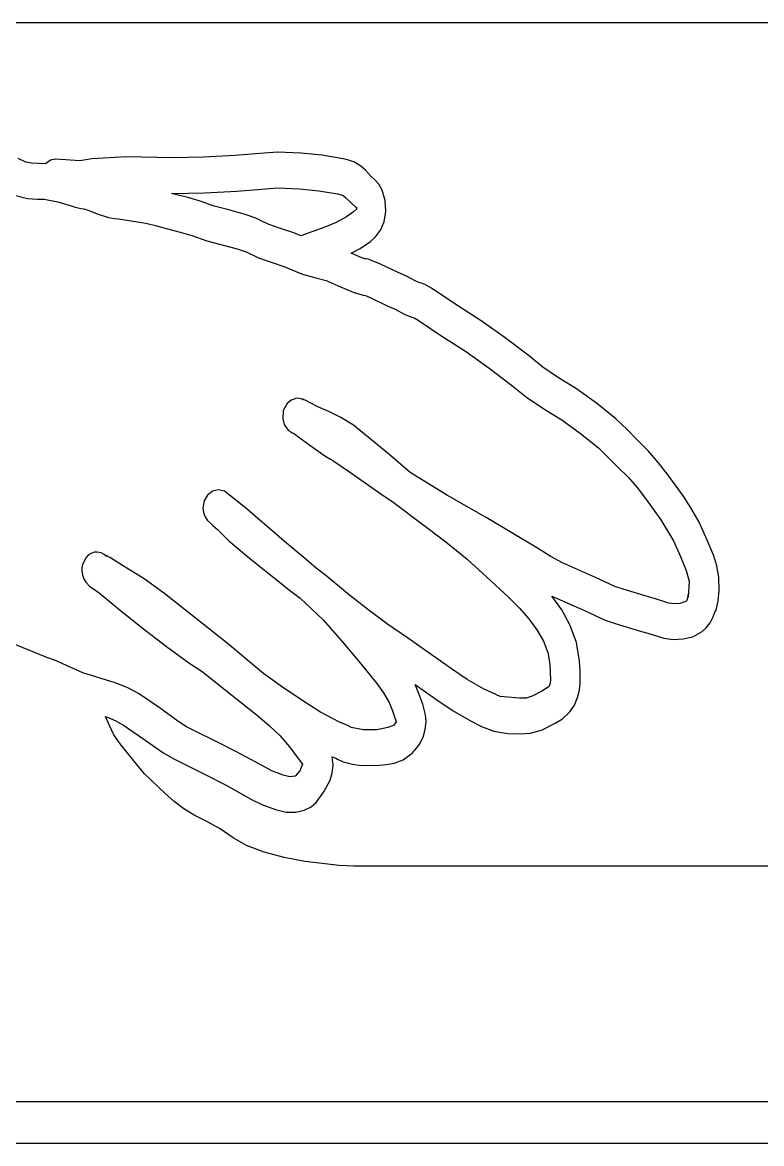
# Model space of a CAD drawing. Extents: x 2 to 598, y 1588 to 7998.
# Drawn here: x 184.3 to 293.1, y 3684.6 to 3849.7 of the extents above; entities that cross this region are included whole.
import ezdxf

# ---------------------------------------------------------------- set-up
doc = ezdxf.new("R2010")
doc.units = 0

msp = doc.modelspace()

# ---------------------------------------------------------------- linework, layer by layer
at = {"layer": 'Calque 1'}
for p, q in [((221.84382, 3830.5517), (218.60524, 3830.3093)), ((225.34437, 3830.3915), (221.84382, 3830.5517)), ((228.402742, 3830.111775), (225.34437, 3830.3915)), ((184.82954, 3829.1141), (183.68542, 3829.6236)), ((185.66463, 3828.9246), (184.82954, 3829.1141)), ((187.73375, 3828.8666), (185.66463, 3828.9246)), ((188.438935, 3829.370047), (187.73375, 3828.8666)), ((189.24994, 3829.5295), (188.438935, 3829.370047)), ((192.77789, 3829.2809), (189.24994, 3829.5295)), ((194.54884, 3829.561), (192.77789, 3829.2809)), ((199.67151, 3829.8783), (194.54884, 3829.561)), ((206.3171, 3829.7305), (199.67151, 3829.8783)), ((210.969562, 3829.806525), (206.3171, 3829.7305)), ((215.64523, 3830.0483), (210.969562, 3829.806525)), ((218.60524, 3830.3093), (215.64523, 3830.0483)), ((231.53676, 3829.5637), (228.402742, 3830.111775)), ((232.185327, 3829.435687), (231.53676, 3829.5637)), ((233.2054, 3829.0778), (232.185327, 3829.435687)), ((234.141081, 3828.513333), (233.2054, 3829.0778)), ((234.820422, 3827.917787), (234.141081, 3828.513333)), ((235.57113, 3827.0646), (234.820422, 3827.917787)), ((236.20727, 3826.5018), (235.57113, 3827.0646)), ((236.759585, 3825.841187), (236.20727, 3826.5018)), ((237.26303, 3824.9639), (236.759585, 3825.841187)), ((183.35202, 3824.1677), (185.06613, 3823.7227)), ((206.31271, 3824.48), (211.118544, 3824.559)), ((206.64913, 3824.382), (206.31271, 3824.48)), ((208.4733, 3823.9309), (206.64913, 3824.382)), ((208.86139, 3823.8183), (208.4733, 3823.9309)), ((210.45769, 3823.3558), (208.86139, 3823.8183)), ((211.118544, 3824.559), (215.88009, 3824.8051)), ((215.88009, 3824.8051), (218.93417, 3825.0734)), ((218.93417, 3825.0734), (221.88179, 3825.3012)), ((221.88179, 3825.3012), (221.88077, 3825.2998)), ((221.88077, 3825.2998), (225.09762, 3825.1473)), ((225.09762, 3825.1473), (227.946514, 3824.886237)), ((227.946514, 3824.886237), (230.68953, 3824.4094)), ((230.68953, 3824.4094), (231.57422, 3824.2)), ((231.57422, 3824.2), (231.586212, 3824.144478)), ((231.586212, 3824.144478), (231.850229, 3823.88325)), ((231.850229, 3823.88325), (232.79844, 3822.9857)), ((237.723652, 3823.427472), (237.26303, 3824.9639)), ((185.06613, 3823.7227), (186.547928, 3823.620775)), ((186.547928, 3823.620775), (187.53678, 3823.6267)), ((187.53678, 3823.6267), (189.55423, 3823.2619)), ((189.55423, 3823.2619), (191.85435, 3822.5534)), ((191.85435, 3822.5534), (191.9577, 3822.5214)), ((191.9577, 3822.5214), (192.90957, 3822.2882)), ((192.90957, 3822.2882), (193.37777, 3822.2252)), ((193.37777, 3822.2252), (193.356448, 3822.217812)), ((193.356448, 3822.217812), (193.99943, 3822.0011)), ((212.52061, 3822.5935), (210.45769, 3823.3558)), ((214.6971, 3822.051325), (212.52061, 3822.5935)), ((232.79844, 3822.9857), (233.40616, 3822.4477)), ((233.52552, 3822.2146), (233.0485, 3821.763875)), ((233.40616, 3822.4477), (233.55602, 3822.2146)), ((233.55602, 3822.2146), (233.52552, 3822.2146)), ((237.818057, 3821.8275), (237.723652, 3823.427472)), ((193.99943, 3822.0011), (195.30064, 3821.509)), ((195.30064, 3821.509), (196.98632, 3820.955)), ((196.98632, 3820.955), (197.89584, 3820.7965)), ((197.89584, 3820.7965), (198.44981, 3820.7445)), ((198.44981, 3820.7445), (202.17257, 3820.1471)), ((217.12085, 3821.392), (214.6971, 3822.051325)), ((218.68975, 3820.8345), (217.12085, 3821.392)), ((219.3605, 3820.5104), (218.68975, 3820.8345)), ((220.48911, 3819.9658), (219.3605, 3820.5104)), ((232.02536, 3821.0442), (230.484757, 3820.224428)), ((233.0485, 3821.763875), (232.02536, 3821.0442)), ((237.576812, 3820.319703), (237.818057, 3821.8275)), ((202.17257, 3820.1471), (202.67384, 3820.0661)), ((202.67384, 3820.0661), (203.92028, 3819.7824)), ((203.92028, 3819.7824), (205.69588, 3819.2646)), ((205.69588, 3819.2646), (207.56087, 3818.7985)), ((207.56087, 3818.7985), (209.2352, 3818.3195)), ((222.17273, 3819.3958), (220.48911, 3819.9658)), ((224.13798, 3818.7416), (222.17273, 3819.3958)), ((228.834646, 3819.524825), (225.28313, 3818.266)), ((230.484757, 3820.224428), (228.834646, 3819.524825)), ((236.306522, 3818.113103), (237.03048, 3819.0598)), ((237.03048, 3819.0598), (237.576812, 3820.319703)), ((209.2352, 3818.3195), (211.46554, 3817.5045)), ((211.46554, 3817.5045), (215.94796, 3816.3397)), ((224.27648, 3818.6836), (224.13798, 3818.7416)), ((225.28313, 3818.266), (224.27648, 3818.6836)), ((234.02084, 3816.3835), (235.53781, 3817.39615)), ((235.53781, 3817.39615), (236.306522, 3818.113103)), ((215.94796, 3816.3397), (217.26882, 3815.8726)), ((217.26882, 3815.8726), (219.06095, 3815.007)), ((232.71861, 3815.6911), (234.02084, 3816.3835)), ((234.26217, 3814.9971), (232.71861, 3815.6911)), ((219.06095, 3815.007), (221.06547, 3814.3109)), ((221.06547, 3814.3109), (222.80181, 3813.7466)), ((234.70142, 3814.8442), (234.26217, 3814.9971)), ((234.89572, 3814.8442), (234.70142, 3814.8442)), ((235.20371, 3814.7882), (234.89572, 3814.8442)), ((235.45849, 3814.7102), (235.20371, 3814.7882)), ((237.01601, 3814.0998), (235.45849, 3814.7102)), ((239.63549, 3812.8332), (237.01601, 3814.0998)), ((222.80181, 3813.7466), (224.47974, 3813.0485)), ((224.47974, 3813.0485), (224.48274, 3813.0485)), ((224.48274, 3813.0485), (225.52506, 3812.6159)), ((225.52506, 3812.6159), (227.509725, 3812.0628)), ((240.86126, 3812.3066), (239.63549, 3812.8332)), ((242.20381, 3811.5764), (240.86126, 3812.3066)), ((227.509725, 3812.0628), (229.03491, 3811.6945)), ((229.03491, 3811.6945), (230.812939, 3810.910875)), ((230.812939, 3810.910875), (232.99023, 3809.9696)), ((242.82857, 3811.3078), (242.20381, 3811.5764)), ((243.06525, 3811.2878), (242.82857, 3811.3078)), ((243.566, 3811.0848), (243.06525, 3811.2878)), ((244.52872, 3810.537), (243.566, 3811.0848)), ((232.99023, 3809.9696), (234.44699, 3809.5102)), ((234.44699, 3809.5102), (234.79063, 3809.4492)), ((234.79063, 3809.4492), (235.6035, 3809.1288)), ((235.6035, 3809.1288), (238.02093, 3807.9506)), ((248.08614, 3808.1413), (244.52872, 3810.537)), ((238.02093, 3807.9506), (239.18932, 3807.4519)), ((239.18932, 3807.4519), (240.61249, 3806.6834)), ((251.84508, 3805.7342), (248.08614, 3808.1413)), ((240.61249, 3806.6834), (241.75506, 3806.2168)), ((241.75506, 3806.2168), (241.97676, 3806.1768)), ((241.97676, 3806.1768), (242.58137, 3805.8306)), ((242.58137, 3805.8306), (245.91863, 3803.5728)), ((255.346349, 3803.247337), (251.84508, 3805.7342)), ((245.91863, 3803.5728), (249.67345, 3801.1694)), ((258.73769, 3800.6575), (255.346349, 3803.247337)), ((249.67345, 3801.1694), (253.021975, 3798.7903)), ((260.89104, 3798.9139), (258.73769, 3800.6575)), ((253.021975, 3798.7903), (256.32214, 3796.2699)), ((263.215987, 3797.368), (260.89104, 3798.9139)), ((265.84836, 3795.7276), (263.215987, 3797.368)), ((256.32214, 3796.2699), (258.5039, 3794.5042)), ((268.823467, 3793.591412), (265.84836, 3795.7276)), ((223.85911, 3794.0789), (223.26585, 3793.5828)), ((224.53967, 3794.3161), (223.85911, 3794.0789)), ((224.84716, 3794.3351), (224.53967, 3794.3161)), ((225.11485, 3794.3101), (224.84716, 3794.3351)), ((225.29983, 3794.2691), (225.11485, 3794.3101)), ((225.30183, 3794.2691), (225.29983, 3794.2691)), ((225.65116, 3794.1321), (225.30183, 3794.2691)), ((225.52346, 3794.1941), (225.51216, 3794.1941)), ((225.51216, 3794.1941), (225.61036, 3794.1541)), ((225.92395, 3794.0391), (225.52346, 3794.1941)), ((225.61036, 3794.1541), (225.65116, 3794.1321)), ((258.5039, 3794.5042), (261.204316, 3792.68625)), ((222.71499, 3792.5173), (222.63849, 3791.2894)), ((223.26585, 3793.5828), (222.71499, 3792.5173)), ((226.79159, 3793.6034), (225.92395, 3794.0391)), ((227.67473, 3793.1285), (226.79159, 3793.6034)), ((227.81271, 3793.0815), (227.67473, 3793.1285)), ((229.42658, 3792.3756), (227.81271, 3793.0815)), ((261.204316, 3792.68625), (263.70257, 3791.1452)), ((271.65369, 3791.3092), (268.823467, 3793.591412)), ((222.63849, 3791.2894), (222.86017, 3790.4993)), ((231.203605, 3791.516487), (229.42658, 3792.3756)), ((233.03514, 3790.3876), (231.203605, 3791.516487)), ((263.70257, 3791.1452), (266.446529, 3789.170587)), ((273.307152, 3789.740475), (271.65369, 3791.3092)), ((222.86017, 3790.4993), (223.26842, 3789.844)), ((223.26842, 3789.844), (223.49631, 3789.6115)), ((223.49631, 3789.6115), (223.82136, 3789.3727)), ((223.82136, 3789.3727), (224.03117, 3789.2622)), ((224.03117, 3789.2622), (224.18619, 3789.1972)), ((224.18619, 3789.1972), (224.23059, 3789.1832)), ((224.23059, 3789.1832), (224.35565, 3789.0972)), ((224.35565, 3789.0972), (225.01764, 3788.6223)), ((238.18676, 3786.16), (233.03514, 3790.3876)), ((266.446529, 3789.170587), (269.08518, 3787.0462)), ((274.7398, 3788.267), (273.307152, 3789.740475)), ((225.01764, 3788.6223), (226.25787, 3787.659)), ((226.25787, 3787.659), (228.82825, 3785.8829)), ((276.432329, 3786.593037), (274.7398, 3788.267)), ((228.82825, 3785.8829), (229.67315, 3785.3759)), ((241.39535, 3783.3927), (238.18676, 3786.16)), ((269.08518, 3787.0462), (271.90309, 3784.2531)), ((277.94116, 3784.8476), (276.432329, 3786.593037)), ((229.67315, 3785.3759), (229.99045, 3785.1774)), ((229.99045, 3785.1774), (232.44147, 3783.5108)), ((271.90309, 3784.2531), (273.488336, 3782.699737)), ((279.33746, 3783.0338), (277.94116, 3784.8476)), ((232.44147, 3783.5108), (237.04635, 3780.2568)), ((246.903707, 3780.040462), (241.39535, 3783.3927)), ((273.488336, 3782.699737), (274.77113, 3781.2057)), ((281.685277, 3779.763087), (279.33746, 3783.0338)), ((213.18684, 3780.8475), (212.290736, 3780.640365)), ((214.071319, 3780.64458), (213.18684, 3780.8475)), ((274.77113, 3781.2057), (276.01654, 3779.5893)), ((211.065582, 3779.23784), (210.88464, 3778.212)), ((211.558965, 3780.075554), (211.065582, 3779.23784)), ((212.290736, 3780.640365), (211.558965, 3780.075554)), ((214.8198, 3780.0682), (214.071319, 3780.64458)), ((217.15816, 3778.2197), (214.8198, 3780.0682)), ((237.04635, 3780.2568), (239.04571, 3778.9473)), ((252.56835, 3776.7636), (246.903707, 3780.040462)), ((276.01654, 3779.5893), (278.269114, 3776.439437)), ((282.842622, 3777.976348), (281.685277, 3779.763087)), ((210.88464, 3778.212), (210.967181, 3777.515354)), ((223.20741, 3772.9993), (217.15816, 3778.2197)), ((239.04571, 3778.9473), (239.26947, 3778.754)), ((239.26947, 3778.754), (243.042001, 3775.889287)), ((283.91083, 3776.075), (282.842622, 3777.976348)), ((210.967181, 3777.515354), (211.202481, 3776.878742)), ((211.202481, 3776.878742), (211.574191, 3776.333985)), ((211.574191, 3776.333985), (212.06596, 3775.9129)), ((212.06596, 3775.9129), (212.36414, 3775.6044)), ((243.042001, 3775.889287), (246.64783, 3773.2102)), ((260.1064, 3772.2543), (252.56835, 3776.7636)), ((278.269114, 3776.439437), (280.15427, 3773.339)), ((285.07973, 3773.4716), (283.91083, 3776.075)), ((212.36414, 3775.6044), (212.9641, 3775.0664)), ((212.9641, 3775.0664), (214.710695, 3773.3322)), ((214.710695, 3773.3322), (217.67286, 3770.8723)), ((225.72664, 3770.8873), (223.20741, 3772.9993)), ((246.64783, 3773.2102), (249.793825, 3770.630087)), ((280.15427, 3773.339), (281.17333, 3771.0529)), ((286.082989, 3771.136037), (285.07973, 3773.4716)), ((194.05259, 3771.2729), (193.68827, 3770.9204)), ((194.40244, 3771.493), (194.05259, 3771.2729)), ((194.950676, 3771.678938), (194.40244, 3771.493)), ((195.31349, 3771.6935), (194.950676, 3771.678938)), ((195.91759, 3771.5715), (195.31349, 3771.6935)), ((196.35942, 3771.3416), (195.91759, 3771.5715)), ((196.70617, 3771.0594), (196.35942, 3771.3416)), ((197.28288, 3770.8388), (196.641841, 3771.213325)), ((196.641841, 3771.213325), (196.70617, 3771.0594)), ((261.982954, 3771.08935), (260.1064, 3772.2543)), ((263.79248, 3770.1098), (261.982954, 3771.08935)), ((281.17333, 3771.0529), (282.021684, 3768.976437)), ((286.536975, 3769.679942), (286.082989, 3771.136037)), ((193.06303, 3769.367), (193.05303, 3768.92)), ((193.15963, 3769.8926), (193.06303, 3769.367)), ((193.68827, 3770.9204), (193.15963, 3769.8926)), ((199.04557, 3769.7376), (197.28288, 3770.8388)), ((202.257344, 3767.7804), (199.04557, 3769.7376)), ((217.67286, 3770.8723), (223.6358, 3766.1129)), ((227.55236, 3769.3407), (225.72664, 3770.8873)), ((228.98741, 3768.2399), (227.55236, 3769.3407)), ((249.793825, 3770.630087), (252.61852, 3768.0472)), ((268.64024, 3767.9523), (263.79248, 3770.1098)), ((286.8202, 3768.0171), (286.536975, 3769.679942)), ((193.05303, 3768.92), (193.14913, 3768.2906)), ((193.14913, 3768.2906), (193.38528, 3767.6793)), ((193.38528, 3767.6793), (193.6478, 3767.2726)), ((205.27723, 3765.5502), (202.257344, 3767.7804)), ((232.477095, 3765.3647), (228.98741, 3768.2399)), ((252.61852, 3768.0472), (255.850187, 3765.064337)), ((271.50261, 3766.6206), (268.64024, 3767.9523)), ((282.021684, 3768.976437), (282.44715, 3767.4381)), ((286.836235, 3766.056937), (286.8202, 3768.0171)), ((193.6478, 3767.2726), (194.25547, 3766.626675)), ((194.25547, 3766.626675), (194.75988, 3766.2752)), ((194.75988, 3766.2752), (195.59962, 3765.6877)), ((223.6358, 3766.1129), (225.17938, 3764.9297)), ((272.71442, 3766.2532), (271.50261, 3766.6206)), ((276.4563, 3765.0873), (272.71442, 3766.2532)), ((282.44715, 3767.4381), (282.32055, 3765.0465)), ((286.69876, 3764.5341), (286.836235, 3766.056937)), ((195.59962, 3765.6877), (198.453336, 3763.366763)), ((214.45858, 3758.269), (205.27723, 3765.5502)), ((225.17938, 3764.9297), (228.56159, 3761.7091)), ((235.36945, 3763.0847), (232.477095, 3765.3647)), ((255.850187, 3765.064337), (257.411957, 3763.499964)), ((263.696193, 3763.172102), (262.2372, 3765.2173)), ((262.2372, 3765.2173), (267.02089, 3763.0872)), ((277.63505, 3764.7706), (276.4563, 3765.0873)), ((279.459736, 3764.1708), (277.63505, 3764.7706)), ((281.97174, 3764.4047), (281.07773, 3764.1044)), ((282.08748, 3764.567), (281.97174, 3764.4047)), ((282.321979, 3765.450812), (282.08748, 3764.567)), ((282.32055, 3765.0465), (282.321979, 3765.450812)), ((286.427907, 3763.1666), (286.69876, 3764.5341)), ((198.453336, 3763.366763), (201.92791, 3760.5701)), ((238.065059, 3761.082087), (235.36945, 3763.0847)), ((257.411957, 3763.499964), (258.83881, 3761.8843)), ((264.934035, 3760.907012), (263.696193, 3763.172102)), ((267.02089, 3763.0872), (270.10391, 3761.6588)), ((280.23309, 3764.062187), (279.459736, 3764.1708)), ((281.07773, 3764.1044), (280.23309, 3764.062187)), ((285.987946, 3762.148861), (286.31067, 3763.1023)), ((286.31067, 3763.1023), (286.316997, 3762.977662)), ((286.316997, 3762.977662), (286.427907, 3763.1666)), ((228.56159, 3761.7091), (231.353797, 3758.574863)), ((240.98668, 3759.0617), (238.065059, 3761.082087)), ((258.83881, 3761.8843), (260.048266, 3760.23682)), ((270.10391, 3761.6588), (271.57514, 3761.1984)), ((271.57514, 3761.1984), (275.42968, 3759.9986)), ((284.968042, 3760.56887), (285.529785, 3761.296737)), ((285.529785, 3761.296737), (285.987946, 3762.148861)), ((201.92791, 3760.5701), (205.50238, 3757.8173)), ((260.048266, 3760.23682), (260.98653, 3758.575362)), ((265.840842, 3758.406142), (264.934035, 3760.907012)), ((275.42968, 3759.9986), (276.35676, 3759.7635)), ((276.35676, 3759.7635), (278.730686, 3759.025775)), ((282.97497, 3759.242412), (284.33457, 3759.9882)), ((284.33457, 3759.9882), (284.968042, 3760.56887)), ((187.91691, 3756.1602), (183.33631, 3758.0397)), ((205.50238, 3757.8173), (208.83138, 3755.4139)), ((219.87324, 3753.7628), (214.45858, 3758.269)), ((231.353797, 3758.574863), (234.15454, 3755.1839)), ((247.46276, 3754.5214), (240.98668, 3759.0617)), ((260.98653, 3758.575362), (261.622206, 3756.895473)), ((266.30673, 3755.6536), (265.840842, 3758.406142)), ((278.730686, 3759.025775), (280.079063, 3758.842266)), ((280.079063, 3758.842266), (281.57298, 3758.902)), ((281.57298, 3758.902), (282.97497, 3759.242412)), ((189.18504, 3755.7344), (187.91691, 3756.1602)), ((261.622206, 3756.895473), (261.9239, 3755.1927)), ((191.35266, 3754.748938), (189.18504, 3755.7344)), ((193.21218, 3753.9314), (191.35266, 3754.748938)), ((208.83138, 3755.4139), (210.79559, 3754.0961)), ((234.15454, 3755.1839), (236.470904, 3752.35305)), ((249.774056, 3752.958437), (247.46276, 3754.5214)), ((261.9239, 3755.1927), (262.03501, 3752.7933)), ((266.416935, 3754.228812), (266.30673, 3755.6536)), ((197.97985, 3752.4472), (193.21218, 3753.9314)), ((210.79559, 3754.0961), (215.11729, 3750.6121)), ((222.574817, 3751.801863), (219.87324, 3753.7628)), ((252.18238, 3751.5547), (249.774056, 3752.958437)), ((262.03501, 3752.7933), (261.949951, 3752.184325)), ((266.42145, 3752.4114), (266.416935, 3754.228812)), ((199.732717, 3751.74827), (197.97985, 3752.4472)), ((201.388201, 3750.871481), (199.732717, 3751.74827)), ((225.44447, 3749.9196), (222.574817, 3751.801863)), ((236.470904, 3752.35305), (237.468746, 3750.969538)), ((242.79964, 3750.4793), (242.10098, 3752.214)), ((242.10098, 3752.214), (245.18037, 3750.0555)), ((254.65148, 3750.4219), (252.18238, 3751.5547)), ((260.78392, 3751.2017), (259.32355, 3750.4762)), ((261.540241, 3751.71695), (260.78392, 3751.2017)), ((261.757238, 3751.879316), (261.540241, 3751.71695)), ((261.77817, 3751.8725), (261.757238, 3751.879316)), ((261.949951, 3752.184325), (261.77817, 3751.8725)), ((266.021449, 3750.270425), (266.296123, 3751.369666)), ((266.296123, 3751.369666), (266.42145, 3752.4114)), ((204.439739, 3748.83305), (201.388201, 3750.871481)), ((215.11729, 3750.6121), (218.898876, 3747.6461)), ((228.196099, 3748.154563), (225.44447, 3749.9196)), ((237.468746, 3750.969538), (238.30726, 3749.5699)), ((238.30726, 3749.5699), (238.77958, 3748.3409)), ((243.245833, 3749.313925), (242.79964, 3750.4793)), ((245.18037, 3750.0555), (247.726639, 3748.333762)), ((257.49936, 3750.1914), (254.65148, 3750.4219)), ((258.476791, 3750.20945), (257.49936, 3750.1914)), ((259.32355, 3750.4762), (258.476791, 3750.20945)), ((265.562303, 3749.181272), (266.021449, 3750.270425)), ((207.199907, 3746.829344), (204.439739, 3748.83305)), ((230.86636, 3746.6878), (228.196099, 3748.154563)), ((238.77958, 3748.3409), (239.33407, 3746.7234)), ((243.65385, 3747.7197), (243.245833, 3749.313925)), ((247.726639, 3748.333762), (250.3692, 3746.7927)), ((263.78818, 3747.157087), (264.88356, 3748.1698)), ((264.88356, 3748.1698), (265.562303, 3749.181272)), ((197.09851, 3746.2748), (196.52542, 3747.4928)), ((196.52542, 3747.4928), (196.81946, 3747.4008)), ((196.81946, 3747.4008), (198.056379, 3746.876402)), ((197.784721, 3744.779237), (197.09851, 3746.2748)), ((198.056379, 3746.876402), (199.335029, 3746.137381)), ((208.491179, 3745.995962), (207.199907, 3746.829344)), ((218.898876, 3747.6461), (220.702402, 3746.134572)), ((231.97792, 3746.2646), (230.86636, 3746.6878)), ((232.642776, 3745.9352), (231.97792, 3746.2646)), ((239.32217, 3746.7104), (238.92841, 3746.1581)), ((239.33607, 3746.7234), (239.32217, 3746.7104)), ((239.33407, 3746.7234), (239.33607, 3746.7234)), ((243.59767, 3745.586975), (243.717165, 3746.703466)), ((243.717165, 3746.703466), (243.65385, 3747.7197)), ((250.3692, 3746.7927), (251.860494, 3746.01725)), ((260.69156, 3745.5054), (262.70177, 3746.495)), ((262.70177, 3746.495), (263.78818, 3747.157087)), ((198.69375, 3743.4816), (197.784721, 3744.779237)), ((199.335029, 3746.137381), (202.044256, 3744.246475)), ((209.73415, 3745.3578), (208.491179, 3745.995962)), ((212.84097, 3743.829863), (209.73415, 3745.3578)), ((220.702402, 3746.134572), (222.19954, 3744.69)), ((222.19954, 3744.69), (223.631616, 3743.046638)), ((232.71328, 3745.8584), (232.642776, 3745.9352)), ((234.501975, 3745.5333), (232.71328, 3745.8584)), ((236.48927, 3745.5535), (234.501975, 3745.5333)), ((238.093155, 3745.873313), (236.48927, 3745.5535)), ((238.92841, 3746.1581), (238.093155, 3745.873313)), ((243.280955, 3744.466622), (243.59767, 3745.586975)), ((251.860494, 3746.01725), (253.6801, 3745.3225)), ((253.6801, 3745.3225), (255.76006, 3745.004412)), ((255.76006, 3745.004412), (257.47885, 3744.9618)), ((257.47885, 3744.9618), (259.062761, 3745.06125)), ((259.062761, 3745.06125), (260.69156, 3745.5054)), ((200.71224, 3740.9692), (198.69375, 3743.4816)), ((202.044256, 3744.246475), (205.00061, 3742.190081)), ((215.72243, 3742.3662), (212.84097, 3743.829863)), ((223.631616, 3743.046638), (224.61748, 3741.6876)), ((242.359859, 3742.858737), (242.75261, 3743.4388)), ((242.75261, 3743.4388), (243.280955, 3744.466622)), ((205.00061, 3742.190081), (206.588169, 3741.244202)), ((206.588169, 3741.244202), (208.25756, 3740.4302)), ((218.650897, 3740.794413), (215.72243, 3742.3662)), ((224.61748, 3741.6876), (225.56214, 3740.4665)), ((230.04228, 3740.3563), (229.92393, 3741.5608)), ((229.92393, 3741.5608), (230.44587, 3741.3609)), ((230.44587, 3741.3609), (230.681223, 3741.194388)), ((240.356115, 3741.112717), (241.70202, 3742.0983)), ((241.70202, 3742.0983), (242.359859, 3742.858737)), ((202.29457, 3739.0757), (200.71224, 3740.9692)), ((208.25756, 3740.4302), (211.126466, 3739.0052)), ((221.00581, 3739.5044), (218.650897, 3740.794413)), ((225.56214, 3740.4665), (225.142, 3739.5042)), ((229.900621, 3739.159239), (230.04228, 3740.3563)), ((230.681223, 3741.194388), (231.52694, 3740.8208)), ((231.52694, 3740.8208), (232.883572, 3740.469977)), ((232.883572, 3740.469977), (234.238893, 3740.296087)), ((234.238893, 3740.296087), (236.83359, 3740.3371)), ((236.83359, 3740.3371), (237.83732, 3740.416327)), ((237.83732, 3740.416327), (239.039689, 3740.613462)), ((239.039689, 3740.613462), (240.356115, 3741.112717)), ((205.270864, 3736.227225), (202.29457, 3739.0757)), ((211.126466, 3739.0052), (214.19725, 3737.4593)), ((222.711654, 3738.866838), (221.00581, 3739.5044)), ((223.69041, 3738.6135), (222.711654, 3738.866838)), ((224.43765, 3738.6955), (223.69041, 3738.6135)), ((225.142, 3739.5042), (224.43765, 3738.6955)), ((228.68525, 3736.4077), (229.598208, 3738.145038)), ((229.598208, 3738.145038), (229.900621, 3739.159239)), ((214.19725, 3737.4593), (216.585774, 3736.117262)), ((227.552903, 3734.82955), (228.68525, 3736.4077)), ((206.643847, 3734.988969), (205.270864, 3736.227225)), ((208.0844, 3733.8802), (206.643847, 3734.988969)), ((216.585774, 3736.117262), (218.053121, 3735.28528)), ((218.053121, 3735.28528), (219.57882, 3734.5566)), ((226.794887, 3734.181438), (227.552903, 3734.82955)), ((209.602423, 3732.991759), (208.0844, 3733.8802)), ((211.442293, 3732.053125), (209.602423, 3732.991759)), ((219.57882, 3734.5566), (221.562446, 3733.810013)), ((221.562446, 3733.810013), (223.14864, 3733.4208)), ((223.14864, 3733.4208), (224.582971, 3733.406187)), ((224.582971, 3733.406187), (225.80584, 3733.69)), ((225.80584, 3733.69), (226.794887, 3734.181438)), ((213.419904, 3730.970978), (211.442293, 3732.053125)), ((215.35115, 3729.652), (213.419904, 3730.970978)), ((217.276913, 3728.527889), (215.35115, 3729.652)), ((219.88047, 3727.542538), (217.276913, 3728.527889)), ((222.851767, 3726.737167), (219.88047, 3727.542538)), ((225.88075, 3726.153), (222.851767, 3726.737167)), ((230.957092, 3725.5673), (225.88075, 3726.153)), ((233.102, 3725.44), (230.957092, 3725.5673)), ((387.001, 3725.44), (233.102, 3725.44)), ((6.30091, 3690.82), (387.001, 3690.82))]:
    msp.add_line(p, q, dxfattribs=at)
at = {"layer": 'coupe'}
for p, q in [((1.99988, 3849.66), (268.84, 3849.66)), ((268.84, 3849.66), (334.066, 3849.66)), ((391.303, 3684.63), (1.99988, 3684.63))]:
    msp.add_line(p, q, dxfattribs=at)

doc.saveas('drawing.dxf')
